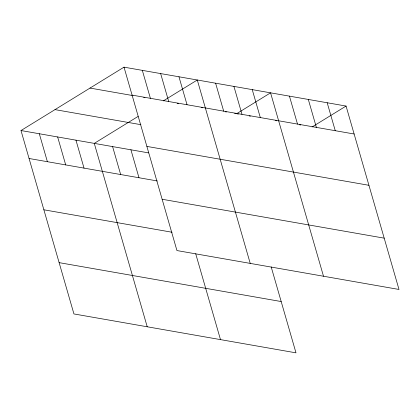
<?xml version="1.0" encoding="UTF-8"?>
<svg xmlns="http://www.w3.org/2000/svg" width="420" height="420" viewBox="0 0 420 420"><rect width="100%" height="100%" fill="white"/><g stroke="black" fill="none" stroke-linecap="round" stroke-linejoin="round"><path stroke-width="0.63" d="M271.194 266.936L295.99 352.842L73.936 313.94L21 130.541L124.01 67.158L346.064 106.061L399 289.459L176.946 250.561L124.01 67.158M138.122 116.403L94.28 143.378L147.215 326.776M163.296 100.91L197.29 79.994L250.226 263.398M236.57 113.746L270.564 92.831L323.5 276.234M312.07 126.977L346.064 106.061M132.074 95.109L354.133 134.006M90.017 88.074L132.972 95.603M143.714 97.482L144.974 97.703M177.193 103.346L178.458 103.567M201.196 107.552L202.461 107.772M225.204 111.757L226.464 111.977M234.675 113.416L235.94 113.636M237.2 113.857L238.46 114.077M249.155 115.952L250.415 116.172M275.578 120.582L276.838 120.803M299.486 124.772L300.746 124.992M54.994 109.625L140.905 124.677M146.885 146.407L368.939 185.304M21 130.541L148.607 152.896M29.069 158.492L157.306 180.957M162.141 199.259L384.195 238.161M43.874 209.79L172.111 232.255M59.131 262.642L281.185 301.544M327.191 102.753L335.255 130.699M308.317 99.445L316.381 127.397M289.438 96.138L297.507 124.089M252.247 89.623L260.311 117.574M233.924 86.415L241.994 114.361M215.607 83.207L223.676 111.153M178.967 76.787L187.036 104.738M160.65 73.579L168.714 101.525M195.694 253.712L220.49 339.617M142.328 70.366L150.397 98.317M130.919 149.798L138.983 177.744M112.597 146.585L120.666 174.536M75.957 140.17L84.026 168.116M57.64 136.962L65.704 164.908M39.317 133.749L47.387 161.7"/></g></svg>
